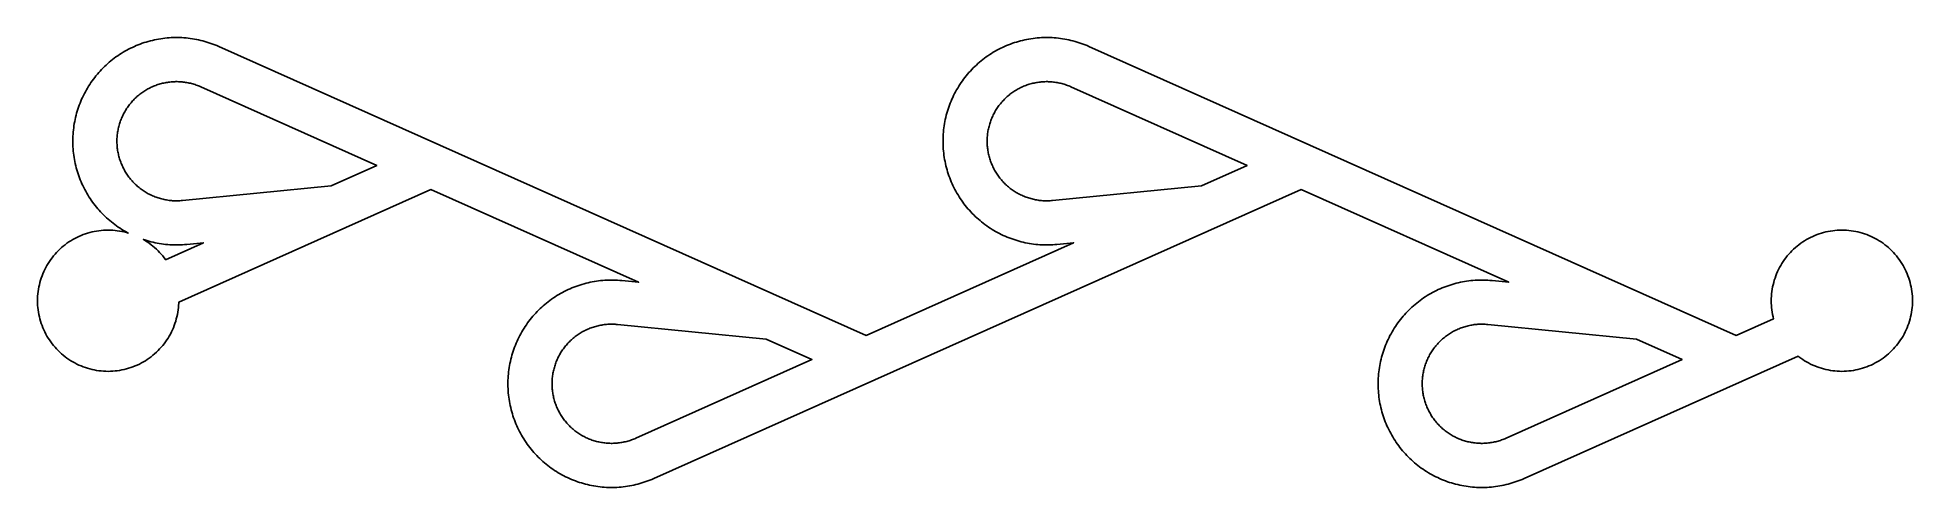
# Model space of a CAD drawing. Header units: millimetres. Extents: x -2.5 to 39.9, y -4.2 to 6.
import ezdxf

# ---------------------------------------------------------------- set-up
doc = ezdxf.new("R2010")
doc.units = ezdxf.units.MM

msp = doc.modelspace()

# ---------------------------------------------------------------- linework, layer by layer
for points in [[(0.652865, -0.052351), (0.650296, -0.104645), (0.646017, -0.156827), (0.640034, -0.208842), (0.632351, -0.260633), (0.622978, -0.312145), (0.611925, -0.363322), (0.599203, -0.41411), (0.584826, -0.464455), (0.56881, -0.514303), (0.551171, -0.5636), (0.531929, -0.612293), (0.511104, -0.660331), (0.488718, -0.707662), (0.464796, -0.754235), (0.439362, -0.8), (0.412445, -0.844909), (0.384073, -0.888912), (0.354277, -0.931964), (0.323087, -0.974018), (0.290539, -1.015029), (0.256666, -1.054953), (0.221504, -1.093748), (0.185093, -1.131371), (0.14747, -1.167783), (0.108675, -1.202944), (0.068751, -1.236817), (0.02774, -1.269365), (-0.014314, -1.300555), (-0.057366, -1.330351), (-0.10137, -1.358723), (-0.146278, -1.385641), (-0.192043, -1.411074), (-0.238616, -1.434996), (-0.285947, -1.457382), (-0.333985, -1.478207), (-0.382678, -1.497449), (-0.431975, -1.515088), (-0.481823, -1.531105), (-0.532168, -1.545481), (-0.582956, -1.558203), (-0.634134, -1.569256), (-0.685645, -1.578629), (-0.737436, -1.586312), (-0.789451, -1.592296), (-0.841633, -1.596574), (-0.893928, -1.599143), (-0.946278, -1.6), (-0.998629, -1.599143), (-1.050923, -1.596574), (-1.103106, -1.592296), (-1.15512, -1.586312), (-1.206911, -1.578629), (-1.258423, -1.569256), (-1.3096, -1.558203), (-1.360389, -1.545481), (-1.410734, -1.531105), (-1.460581, -1.515088), (-1.509878, -1.497449), (-1.558572, -1.478207), (-1.606609, -1.457382), (-1.65394, -1.434996), (-1.700513, -1.411074), (-1.746278, -1.385641), (-1.791187, -1.358723), (-1.835191, -1.330351), (-1.878242, -1.300555), (-1.920296, -1.269365), (-1.961307, -1.236817), (-2.001231, -1.202944), (-2.040026, -1.167783), (-2.077649, -1.131371), (-2.114061, -1.093748), (-2.149222, -1.054953), (-2.183095, -1.015029), (-2.215644, -0.974018), (-2.246833, -0.931964), (-2.27663, -0.888912), (-2.305002, -0.844909), (-2.331919, -0.8), (-2.357352, -0.754235), (-2.381275, -0.707662), (-2.40366, -0.660331), (-2.424485, -0.612293), (-2.443728, -0.5636), (-2.461366, -0.514303), (-2.477383, -0.464455), (-2.49176, -0.41411), (-2.504481, -0.363322), (-2.515535, -0.312145), (-2.524908, -0.260633), (-2.53259, -0.208842), (-2.538574, -0.156827), (-2.542852, -0.104645), (-2.545422, -0.052351), (-2.546278, 0), (-2.545422, 0.052351), (-2.542852, 0.104645), (-2.538574, 0.156827), (-2.53259, 0.208842), (-2.524908, 0.260633), (-2.515535, 0.312145), (-2.504481, 0.363322), (-2.49176, 0.41411), (-2.477383, 0.464455), (-2.461366, 0.514303), (-2.443728, 0.5636), (-2.424485, 0.612293), (-2.40366, 0.660331), (-2.381275, 0.707662), (-2.357352, 0.754235), (-2.331919, 0.8), (-2.305002, 0.844909), (-2.27663, 0.888912), (-2.246833, 0.931964), (-2.215644, 0.974018), (-2.183095, 1.015029), (-2.149222, 1.054953), (-2.114061, 1.093748), (-2.077649, 1.131371), (-2.040026, 1.167783), (-2.001231, 1.202944), (-1.961307, 1.236817), (-1.920296, 1.269365), (-1.878242, 1.300555), (-1.835191, 1.330351), (-1.791187, 1.358723), (-1.746278, 1.385641), (-1.700513, 1.411074), (-1.65394, 1.434996), (-1.606609, 1.457382), (-1.558572, 1.478207), (-1.509878, 1.497449), (-1.460581, 1.515088), (-1.410734, 1.531105), (-1.360389, 1.545481), (-1.3096, 1.558203), (-1.258423, 1.569256), (-1.206911, 1.578629), (-1.15512, 1.586312), (-1.103106, 1.592296), (-1.050923, 1.596574), (-0.998629, 1.599143), (-0.946278, 1.6), (-0.893928, 1.599143), (-0.841633, 1.596574), (-0.789451, 1.592296), (-0.737436, 1.586312), (-0.685645, 1.578629), (-0.634134, 1.569256), (-0.582956, 1.558203), (-0.532168, 1.545481), (-0.489327, 1.533247), (-0.511079, 1.544683), (-0.553144, 1.567907), (-0.594726, 1.591987), (-0.635806, 1.616912), (-0.676369, 1.642671), (-0.716396, 1.669255), (-0.755871, 1.696651), (-0.794778, 1.724849), (-0.8331, 1.753836), (-0.870822, 1.783601), (-0.907927, 1.81413), (-0.9444, 1.845413), (-0.980226, 1.877434), (-1.01539, 1.910181), (-1.049877, 1.94364), (-1.083672, 1.977797), (-1.116762, 2.012638), (-1.149133, 2.048149), (-1.180771, 2.084313), (-1.211663, 2.121118), (-1.241796, 2.158546), (-1.271157, 2.196582), (-1.299735, 2.235211), (-1.327517, 2.274416), (-1.354491, 2.31418), (-1.380647, 2.354488), (-1.405973, 2.395323), (-1.430459, 2.436666), (-1.454095, 2.478502), (-1.47687, 2.520812), (-1.498775, 2.563579), (-1.519802, 2.606785), (-1.53994, 2.650411), (-1.559183, 2.694441), (-1.577521, 2.738854), (-1.594947, 2.783633), (-1.611454, 2.82876), (-1.627035, 2.874214), (-1.641684, 2.919977), (-1.655393, 2.96603), (-1.668159, 3.012354), (-1.679974, 3.05893), (-1.690835, 3.105737), (-1.700736, 3.152756), (-1.709674, 3.199968), (-1.717645, 3.247353), (-1.724645, 3.294891), (-1.730672, 3.342562), (-1.735722, 3.390346), (-1.739795, 3.438224), (-1.742888, 3.486175), (-1.745, 3.534179), (-1.74613, 3.582216), (-1.746278, 3.630266), (-1.745443, 3.67831), (-1.743626, 3.726326), (-1.740828, 3.774295), (-1.73705, 3.822197), (-1.732293, 3.870011), (-1.726559, 3.917718), (-1.719851, 3.965298), (-1.712172, 4.012731), (-1.703524, 4.059997), (-1.693912, 4.107077), (-1.68334, 4.15395), (-1.671811, 4.200597), (-1.65933, 4.246998), (-1.645904, 4.293135), (-1.631537, 4.338987), (-1.616236, 4.384536), (-1.600007, 4.429763), (-1.582856, 4.474649), (-1.564791, 4.519174), (-1.54582, 4.563321), (-1.52595, 4.607071), (-1.505189, 4.650405), (-1.483547, 4.693306), (-1.461032, 4.735755), (-1.437654, 4.777735), (-1.413423, 4.819228), (-1.388348, 4.860218), (-1.362441, 4.900686), (-1.335711, 4.940615), (-1.308171, 4.97999), (-1.279831, 5.018794), (-1.250704, 5.05701), (-1.220802, 5.094623), (-1.190137, 5.131616), (-1.158722, 5.167975), (-1.12657, 5.203683), (-1.093695, 5.238727), (-1.06011, 5.273091), (-1.025829, 5.306762), (-0.990867, 5.339725), (-0.955239, 5.371965), (-0.918959, 5.403471), (-0.882042, 5.434228), (-0.844504, 5.464224), (-0.806361, 5.493447), (-0.767628, 5.521883), (-0.728322, 5.549521), (-0.688459, 5.57635), (-0.648056, 5.602359), (-0.607129, 5.627535), (-0.565696, 5.65187), (-0.523775, 5.675353), (-0.481382, 5.697973), (-0.438535, 5.719722), (-0.395253, 5.740591), (-0.351553, 5.76057), (-0.307453, 5.779651), (-0.262973, 5.797827), (-0.21813, 5.81509), (-0.172944, 5.831432), (-0.127433, 5.846847), (-0.081617, 5.861328), (-0.035514, 5.874869), (0.010857, 5.887465), (0.057475, 5.89911), (0.104321, 5.9098), (0.151376, 5.919529), (0.198621, 5.928294), (0.246034, 5.936092), (0.293597, 5.942918), (0.34129, 5.948771), (0.389093, 5.953647), (0.436985, 5.957545), (0.484947, 5.960463), (0.532958, 5.9624), (0.580999, 5.963354), (0.62905, 5.963326), (0.67709, 5.962316), (0.725099, 5.960324), (0.773058, 5.95735), (0.820945, 5.953397), (0.868742, 5.948465), (0.916428, 5.942557), (0.963983, 5.935676), (1.011388, 5.927823), (1.058622, 5.919003), (1.105666, 5.909219), (1.1525, 5.898475), (1.199104, 5.886776), (1.24546, 5.874126), (1.291547, 5.860531), (1.337347, 5.845997), (1.38284, 5.83053), (1.428007, 5.814135), (1.47283, 5.79682), (1.517289, 5.778593), (1.561366, 5.75946), (16.229896, -0.786734), (20.933614, 1.312416), (20.555006, 1.27491), (20.507143, 1.270662), (20.459204, 1.267394), (20.411208, 1.265107), (20.363175, 1.263801), (20.315125, 1.263478), (20.267079, 1.264137), (20.219057, 1.265779), (20.171078, 1.268402), (20.123163, 1.272005), (20.075331, 1.276587), (20.027603, 1.282147), (19.979999, 1.288681), (19.932538, 1.296187), (19.885241, 1.304661), (19.838127, 1.314102), (19.791216, 1.324503), (19.744527, 1.335861), (19.69808, 1.348172), (19.651895, 1.361429), (19.60599, 1.375629), (19.560385, 1.390763), (19.5151, 1.406827), (19.470152, 1.423814), (19.42556, 1.441716), (19.381345, 1.460526), (19.337523, 1.480236), (19.294113, 1.500838), (19.251133, 1.522323), (19.208602, 1.544683), (19.166537, 1.567907), (19.124955, 1.591987), (19.083875, 1.616912), (19.043312, 1.642671), (19.003285, 1.669255), (18.96381, 1.696651), (18.924903, 1.724849), (18.886581, 1.753836), (18.848859, 1.783601), (18.811754, 1.81413), (18.775281, 1.845413), (18.739455, 1.877434), (18.704291, 1.910181), (18.669804, 1.94364), (18.636009, 1.977797), (18.602919, 2.012638), (18.570548, 2.048149), (18.53891, 2.084313), (18.508018, 2.121118), (18.477885, 2.158546), (18.448524, 2.196582), (18.419946, 2.235211), (18.392164, 2.274416), (18.36519, 2.31418), (18.339034, 2.354488), (18.313708, 2.395323), (18.289222, 2.436666), (18.265586, 2.478502), (18.242811, 2.520812), (18.220906, 2.563579), (18.199879, 2.606785), (18.179741, 2.650411), (18.160498, 2.694441), (18.14216, 2.738854), (18.124734, 2.783633), (18.108227, 2.82876), (18.092646, 2.874214), (18.077997, 2.919977), (18.064288, 2.96603), (18.051522, 3.012354), (18.039707, 3.05893), (18.028846, 3.105737), (18.018945, 3.152756), (18.010007, 3.199968), (18.002037, 3.247353), (17.995036, 3.294891), (17.989009, 3.342562), (17.983959, 3.390346), (17.979886, 3.438224), (17.976793, 3.486175), (17.974681, 3.534179), (17.973551, 3.582216), (17.973403, 3.630266), (17.974238, 3.67831), (17.976055, 3.726326), (17.978853, 3.774295), (17.982631, 3.822197), (17.987388, 3.870011), (17.993122, 3.917718), (17.99983, 3.965298), (18.007509, 4.012731), (18.016157, 4.059997), (18.025769, 4.107077), (18.036342, 4.15395), (18.04787, 4.200597), (18.060351, 4.246998), (18.073777, 4.293135), (18.088144, 4.338987), (18.103445, 4.384536), (18.119674, 4.429763), (18.136825, 4.474649), (18.15489, 4.519174), (18.173861, 4.563321), (18.193731, 4.607071), (18.214492, 4.650405), (18.236134, 4.693306), (18.258649, 4.735755), (18.282027, 4.777735), (18.306258, 4.819228), (18.331333, 4.860218), (18.35724, 4.900686), (18.38397, 4.940615), (18.41151, 4.97999), (18.43985, 5.018794), (18.468977, 5.05701), (18.498879, 5.094623), (18.529544, 5.131616), (18.560959, 5.167975), (18.593111, 5.203683), (18.625987, 5.238727), (18.659571, 5.273091), (18.693852, 5.306762), (18.728814, 5.339725), (18.764442, 5.371965), (18.800722, 5.403471), (18.837639, 5.434228), (18.875177, 5.464224), (18.91332, 5.493447), (18.952053, 5.521883), (18.991359, 5.549521), (19.031222, 5.57635), (19.071626, 5.602359), (19.112552, 5.627535), (19.153985, 5.65187), (19.195907, 5.675353), (19.2383, 5.697973), (19.281146, 5.719722), (19.324429, 5.740591), (19.368129, 5.76057), (19.412228, 5.779651), (19.456708, 5.797827), (19.501551, 5.81509), (19.546737, 5.831432), (19.592248, 5.846847), (19.638064, 5.861328), (19.684167, 5.874869), (19.730538, 5.887465), (19.777156, 5.89911), (19.824002, 5.9098), (19.871057, 5.919529), (19.918302, 5.928294), (19.965715, 5.936092), (20.013279, 5.942918), (20.060971, 5.948771), (20.108774, 5.953647), (20.156666, 5.957545), (20.204628, 5.960463), (20.252639, 5.9624), (20.30068, 5.963354), (20.348731, 5.963326), (20.396771, 5.962316), (20.44478, 5.960324), (20.492739, 5.95735), (20.540626, 5.953397), (20.588423, 5.948465), (20.636109, 5.942557), (20.683664, 5.935676), (20.731069, 5.927823), (20.778303, 5.919003), (20.825347, 5.909219), (20.872181, 5.898475), (20.918785, 5.886776), (20.965141, 5.874126), (21.011228, 5.860531), (21.057028, 5.845997), (21.102521, 5.83053), (21.147688, 5.814135), (21.192511, 5.79682), (21.23697, 5.778593), (21.281047, 5.75946), (35.949578, -0.786734), (36.79633, -0.40885), (36.784926, -0.363322), (36.773873, -0.312145), (36.7645, -0.260633), (36.756817, -0.208842), (36.750833, -0.156827), (36.746555, -0.104645), (36.743986, -0.052351), (36.743129, 0), (36.743986, 0.052351), (36.746555, 0.104645), (36.750833, 0.156827), (36.756817, 0.208842), (36.7645, 0.260633), (36.773873, 0.312145), (36.784926, 0.363322), (36.797648, 0.41411), (36.812024, 0.464455), (36.828041, 0.514303), (36.84568, 0.5636), (36.864922, 0.612293), (36.885747, 0.660331), (36.908133, 0.707662), (36.932055, 0.754235), (36.957488, 0.8), (36.984406, 0.844909), (37.012778, 0.888912), (37.042574, 0.931964), (37.073764, 0.974018), (37.106312, 1.015029), (37.140185, 1.054953), (37.175346, 1.093748), (37.211758, 1.131371), (37.249381, 1.167783), (37.288176, 1.202944), (37.3281, 1.236817), (37.369111, 1.269365), (37.411165, 1.300555), (37.454217, 1.330351), (37.49822, 1.358723), (37.543129, 1.385641), (37.588894, 1.411074), (37.635467, 1.434996), (37.682798, 1.457382), (37.730836, 1.478207), (37.779529, 1.497449), (37.828826, 1.515088), (37.878674, 1.531105), (37.929019, 1.545481), (37.979807, 1.558203), (38.030985, 1.569256), (38.082496, 1.578629), (38.134287, 1.586312), (38.186302, 1.592296), (38.238484, 1.596574), (38.290778, 1.599143), (38.343129, 1.6), (38.39548, 1.599143), (38.447774, 1.596574), (38.499956, 1.592296), (38.551971, 1.586312), (38.603762, 1.578629), (38.655274, 1.569256), (38.706451, 1.558203), (38.757239, 1.545481), (38.807584, 1.531105), (38.857432, 1.515088), (38.906729, 1.497449), (38.955423, 1.478207), (39.00346, 1.457382), (39.050791, 1.434996), (39.097364, 1.411074), (39.143129, 1.385641), (39.188038, 1.358723), (39.232041, 1.330351), (39.275093, 1.300555), (39.317147, 1.269365), (39.358158, 1.236817), (39.398082, 1.202944), (39.436877, 1.167783), (39.4745, 1.131371), (39.510912, 1.093748), (39.546073, 1.054953), (39.579946, 1.015029), (39.612494, 0.974018), (39.643684, 0.931964), (39.67348, 0.888912), (39.701853, 0.844909), (39.72877, 0.8), (39.754203, 0.754235), (39.778125, 0.707662), (39.800511, 0.660331), (39.821336, 0.612293), (39.840578, 0.5636), (39.858217, 0.514303), (39.874234, 0.464455), (39.88861, 0.41411), (39.901332, 0.363322), (39.912385, 0.312145), (39.921758, 0.260633), (39.929441, 0.208842), (39.935425, 0.156827), (39.939703, 0.104645), (39.942272, 0.052351), (39.943129, 0), (39.942272, -0.052351), (39.939703, -0.104645), (39.935425, -0.156827), (39.929441, -0.208842), (39.921758, -0.260633), (39.912385, -0.312145), (39.901332, -0.363322), (39.88861, -0.41411), (39.874234, -0.464455), (39.858217, -0.514303), (39.840578, -0.5636), (39.821336, -0.612293), (39.800511, -0.660331), (39.778125, -0.707662), (39.754203, -0.754235), (39.72877, -0.8), (39.701853, -0.844909), (39.67348, -0.888912), (39.643684, -0.931964), (39.612494, -0.974018), (39.579946, -1.015029), (39.546073, -1.054953), (39.510912, -1.093748), (39.4745, -1.131371), (39.436877, -1.167783), (39.398082, -1.202944), (39.358158, -1.236817), (39.317147, -1.269365), (39.275093, -1.300555), (39.232041, -1.330351), (39.188038, -1.358723), (39.143129, -1.385641), (39.097364, -1.411074), (39.050791, -1.434996), (39.00346, -1.457382), (38.955423, -1.478207), (38.906729, -1.497449), (38.857432, -1.515088), (38.807584, -1.531105), (38.757239, -1.545481), (38.706451, -1.558203), (38.655274, -1.569256), (38.603762, -1.578629), (38.551971, -1.586312), (38.499956, -1.592296), (38.447774, -1.596574), (38.39548, -1.599143), (38.343129, -1.6), (38.290778, -1.599143), (38.238484, -1.596574), (38.186302, -1.592296), (38.134287, -1.586312), (38.082496, -1.578629), (38.030985, -1.569256), (37.979807, -1.558203), (37.929019, -1.545481), (37.878674, -1.531105), (37.828826, -1.515088), (37.779529, -1.497449), (37.730836, -1.478207), (37.682798, -1.457382), (37.635467, -1.434996), (37.588894, -1.411074), (37.543129, -1.385641), (37.49822, -1.358723), (37.454217, -1.330351), (37.411165, -1.300555), (37.369111, -1.269365), (37.352117, -1.255878), (31.140888, -4.027793), (31.09681, -4.046926), (31.052351, -4.065153), (31.007529, -4.082468), (30.962361, -4.098862), (30.916869, -4.11433), (30.871069, -4.128864), (30.824982, -4.142459), (30.778626, -4.155109), (30.732021, -4.166808), (30.685187, -4.177552), (30.638143, -4.187336), (30.590909, -4.196156), (30.543505, -4.204008), (30.49595, -4.21089), (30.448264, -4.216798), (30.400467, -4.22173), (30.352579, -4.225683), (30.304621, -4.228657), (30.256611, -4.230649), (30.208572, -4.231659), (30.160521, -4.231687), (30.11248, -4.230733), (30.064468, -4.228796), (30.016507, -4.225878), (29.968614, -4.22198), (29.920812, -4.217104), (29.873119, -4.211251), (29.825556, -4.204425), (29.778142, -4.196627), (29.730898, -4.187862), (29.683843, -4.178132), (29.636996, -4.167443), (29.590378, -4.155798), (29.544008, -4.143202), (29.497905, -4.129661), (29.452088, -4.11518), (29.406578, -4.099765), (29.361391, -4.083423), (29.316549, -4.06616), (29.272068, -4.047984), (29.227969, -4.028903), (29.184269, -4.008924), (29.140987, -3.988055), (29.09814, -3.966306), (29.055747, -3.943686), (29.013825, -3.920203), (28.972393, -3.895868), (28.931466, -3.870692), (28.891063, -3.844683), (28.8512, -3.817854), (28.811894, -3.790216), (28.773161, -3.76178), (28.735017, -3.732557), (28.69748, -3.702561), (28.660563, -3.671804), (28.624283, -3.640298), (28.588654, -3.608057), (28.553693, -3.575095), (28.519412, -3.541424), (28.485827, -3.50706), (28.452952, -3.472016), (28.4208, -3.436307), (28.389385, -3.399949), (28.35872, -3.362956), (28.328817, -3.325343), (28.29969, -3.287127), (28.271351, -3.248323), (28.24381, -3.208948), (28.217081, -3.169019), (28.191173, -3.128551), (28.166099, -3.087561), (28.141867, -3.046068), (28.118489, -3.004088), (28.095975, -2.961639), (28.074332, -2.918738), (28.053572, -2.875404), (28.033702, -2.831654), (28.01473, -2.787507), (27.996666, -2.742982), (27.979515, -2.698096), (27.963286, -2.652869), (27.947984, -2.60732), (27.933617, -2.561468), (27.920191, -2.515331), (27.907711, -2.46893), (27.896182, -2.422283), (27.885609, -2.37541), (27.875997, -2.32833), (27.86735, -2.281064), (27.85967, -2.233631), (27.852963, -2.186051), (27.847229, -2.138344), (27.842472, -2.09053), (27.838693, -2.042628), (27.835895, -1.994659), (27.834078, -1.946643), (27.833243, -1.898599), (27.833391, -1.850549), (27.834521, -1.802512), (27.836633, -1.754508), (27.839726, -1.706557), (27.843799, -1.658679), (27.84885, -1.610895), (27.854877, -1.563224), (27.861877, -1.515686), (27.869848, -1.468301), (27.878786, -1.421089), (27.888687, -1.37407), (27.899548, -1.327263), (27.911363, -1.280687), (27.924128, -1.234363), (27.937838, -1.18831), (27.952486, -1.142547), (27.968067, -1.097093), (27.984574, -1.051966), (28.002001, -1.007187), (28.020339, -0.962774), (28.039581, -0.918744), (28.05972, -0.875117), (28.080746, -0.831912), (28.102652, -0.789145), (28.125427, -0.746835), (28.149062, -0.704999), (28.173548, -0.663655), (28.198875, -0.622821), (28.22503, -0.582513), (28.252005, -0.542748), (28.279787, -0.503544), (28.308364, -0.464915), (28.337726, -0.426879), (28.367859, -0.389451), (28.398751, -0.352646), (28.430389, -0.316482), (28.462759, -0.280971), (28.49585, -0.24613), (28.529645, -0.211973), (28.564132, -0.178514), (28.599296, -0.145767), (28.635121, -0.113745), (28.671595, -0.082463), (28.7087, -0.051934), (28.746421, -0.022169), (28.784744, 0.006818), (28.82365, 0.035016), (28.863126, 0.062412), (28.903153, 0.088996), (28.943715, 0.114755), (28.984796, 0.13968), (29.026377, 0.16376), (29.068443, 0.186984), (29.110974, 0.209344), (29.153953, 0.230829), (29.197363, 0.251431), (29.241185, 0.271141), (29.285401, 0.289951), (29.329992, 0.307853), (29.37494, 0.32484), (29.420226, 0.340904), (29.465831, 0.356038), (29.511735, 0.370238), (29.557921, 0.383495), (29.604367, 0.395806), (29.651056, 0.407164), (29.697968, 0.417566), (29.745082, 0.427006), (29.792379, 0.43548), (29.83984, 0.442986), (29.887444, 0.44952), (29.935172, 0.45508), (29.983003, 0.459662), (30.030919, 0.463265), (30.078897, 0.465888), (30.12692, 0.46753), (30.174966, 0.468189), (30.223015, 0.467866), (30.271048, 0.46656), (30.319044, 0.464273), (30.366984, 0.461005), (30.414846, 0.456757), (30.793454, 0.419251), (26.089737, 2.518401), (11.421207, -4.027793), (11.377129, -4.046926), (11.33267, -4.065153), (11.287848, -4.082468), (11.24268, -4.098862), (11.197187, -4.11433), (11.151388, -4.128864), (11.1053, -4.142459), (11.058945, -4.155109), (11.01234, -4.166808), (10.965506, -4.177552), (10.918462, -4.187336), (10.871228, -4.196156), (10.823824, -4.204008), (10.776268, -4.21089), (10.728583, -4.216798), (10.680786, -4.22173), (10.632898, -4.225683), (10.58494, -4.228657), (10.53693, -4.230649), (10.48889, -4.231659), (10.44084, -4.231687), (10.392799, -4.230733), (10.344787, -4.228796), (10.296825, -4.225878), (10.248933, -4.22198), (10.201131, -4.217104), (10.153438, -4.211251), (10.105875, -4.204425), (10.058461, -4.196627), (10.011217, -4.187862), (9.964162, -4.178132), (9.917315, -4.167443), (9.870697, -4.155798), (9.824327, -4.143202), (9.778224, -4.129661), (9.732407, -4.11518), (9.686896, -4.099765), (9.64171, -4.083423), (9.596868, -4.06616), (9.552387, -4.047984), (9.508288, -4.028903), (9.464588, -4.008924), (9.421306, -3.988055), (9.378459, -3.966306), (9.336066, -3.943686), (9.294144, -3.920203), (9.252712, -3.895868), (9.211785, -3.870692), (9.171382, -3.844683), (9.131519, -3.817854), (9.092213, -3.790216), (9.05348, -3.76178), (9.015336, -3.732557), (8.977799, -3.702561), (8.940882, -3.671804), (8.904602, -3.640298), (8.868973, -3.608057), (8.834011, -3.575095), (8.799731, -3.541424), (8.766146, -3.50706), (8.733271, -3.472016), (8.701119, -3.436307), (8.669704, -3.399949), (8.639039, -3.362956), (8.609136, -3.325343), (8.580009, -3.287127), (8.55167, -3.248323), (8.524129, -3.208948), (8.4974, -3.169019), (8.471492, -3.128551), (8.446418, -3.087561), (8.422186, -3.046068), (8.398808, -3.004088), (8.376293, -2.961639), (8.354651, -2.918738), (8.333891, -2.875404), (8.314021, -2.831654), (8.295049, -2.787507), (8.276985, -2.742982), (8.259834, -2.698096), (8.243604, -2.652869), (8.228303, -2.60732), (8.213936, -2.561468), (8.20051, -2.515331), (8.18803, -2.46893), (8.176501, -2.422283), (8.165928, -2.37541), (8.156316, -2.32833), (8.147669, -2.281064), (8.139989, -2.233631), (8.133281, -2.186051), (8.127548, -2.138344), (8.122791, -2.09053), (8.119012, -2.042628), (8.116214, -1.994659), (8.114397, -1.946643), (8.113562, -1.898599), (8.11371, -1.850549), (8.11484, -1.802512), (8.116952, -1.754508), (8.120045, -1.706557), (8.124118, -1.658679), (8.129169, -1.610895), (8.135196, -1.563224), (8.142196, -1.515686), (8.150167, -1.468301), (8.159105, -1.421089), (8.169006, -1.37407), (8.179867, -1.327263), (8.191682, -1.280687), (8.204447, -1.234363), (8.218157, -1.18831), (8.232805, -1.142547), (8.248386, -1.097093), (8.264893, -1.051966), (8.282319, -1.007187), (8.300658, -0.962774), (8.3199, -0.918744), (8.340039, -0.875117), (8.361065, -0.831912), (8.382971, -0.789145), (8.405746, -0.746835), (8.429381, -0.704999), (8.453867, -0.663655), (8.479194, -0.622821), (8.505349, -0.582513), (8.532324, -0.542748), (8.560106, -0.503544), (8.588683, -0.464915), (8.618045, -0.426879), (8.648178, -0.389451), (8.67907, -0.352646), (8.710708, -0.316482), (8.743078, -0.280971), (8.776168, -0.24613), (8.809964, -0.211973), (8.844451, -0.178514), (8.879614, -0.145767), (8.91544, -0.113745), (8.951914, -0.082463), (8.989019, -0.051934), (9.02674, -0.022169), (9.065062, 0.006818), (9.103969, 0.035016), (9.143445, 0.062412), (9.183472, 0.088996), (9.224034, 0.114755), (9.265115, 0.13968), (9.306696, 0.16376), (9.348762, 0.186984), (9.391293, 0.209344), (9.434272, 0.230829), (9.477682, 0.251431), (9.521504, 0.271141), (9.56572, 0.289951), (9.610311, 0.307853), (9.655259, 0.32484), (9.700545, 0.340904), (9.74615, 0.356038), (9.792054, 0.370238), (9.83824, 0.383495), (9.884686, 0.395806), (9.931375, 0.407164), (9.978286, 0.417566), (10.025401, 0.427006), (10.072698, 0.43548), (10.120159, 0.442986), (10.167763, 0.44952), (10.215491, 0.45508), (10.263322, 0.459662), (10.311237, 0.463265), (10.359216, 0.465888), (10.407239, 0.46753), (10.455285, 0.468189), (10.503334, 0.467866), (10.551367, 0.46656), (10.599363, 0.464273), (10.647303, 0.461005), (10.695165, 0.456757), (11.073773, 0.419251), (6.370056, 2.518401), (0.653184, -0.032894), (0.652865, -0.052351)], [(1.051275, 4.887097), (1.02514, 4.895983), (0.99883, 4.904332), (0.972354, 4.912142), (0.945724, 4.919409), (0.918952, 4.92613), (0.892047, 4.932302), (0.865022, 4.937922), (0.837887, 4.942989), (0.810655, 4.9475), (0.783336, 4.951454), (0.755942, 4.954847), (0.728484, 4.957681), (0.700974, 4.959952), (0.673424, 4.96166), (0.645844, 4.962804), (0.618246, 4.963385), (0.590643, 4.963401), (0.563045, 4.962852), (0.535464, 4.96174), (0.507911, 4.960064), (0.480399, 4.957824), (0.452938, 4.955023), (0.42554, 4.951661), (0.398216, 4.947739), (0.370979, 4.94326), (0.343838, 4.938225), (0.316807, 4.932635), (0.289895, 4.926494), (0.263114, 4.919805), (0.236476, 4.912569), (0.209991, 4.90479), (0.183671, 4.896471), (0.157526, 4.887616), (0.131568, 4.878228), (0.105808, 4.868311), (0.080255, 4.857869), (0.054922, 4.846908), (0.029817, 4.83543), (0.004953, 4.823442), (-0.019661, 4.810948), (-0.044014, 4.797953), (-0.068097, 4.784463), (-0.091899, 4.770484), (-0.11541, 4.75602), (-0.13862, 4.741079), (-0.16152, 4.725667), (-0.1841, 4.70979), (-0.206351, 4.693454), (-0.228263, 4.676667), (-0.249828, 4.659435), (-0.271035, 4.641766), (-0.291877, 4.623667), (-0.312344, 4.605145), (-0.332429, 4.586209), (-0.352122, 4.566867), (-0.371415, 4.547126), (-0.390301, 4.526994), (-0.408771, 4.506481), (-0.426818, 4.485594), (-0.444434, 4.464342), (-0.461612, 4.442735), (-0.478345, 4.420781), (-0.494625, 4.39849), (-0.510446, 4.37587), (-0.525801, 4.352932), (-0.540684, 4.329684), (-0.555089, 4.306137), (-0.569009, 4.2823), (-0.582439, 4.258184), (-0.595373, 4.233798), (-0.607806, 4.209153), (-0.619732, 4.184259), (-0.631147, 4.159126), (-0.642045, 4.133765), (-0.652423, 4.108187), (-0.662275, 4.082402), (-0.671599, 4.05642), (-0.680389, 4.030254), (-0.688642, 4.003913), (-0.696355, 3.977409), (-0.703525, 3.950753), (-0.710147, 3.923956), (-0.716221, 3.897029), (-0.721743, 3.869983), (-0.726711, 3.84283), (-0.731122, 3.815581), (-0.734976, 3.788248), (-0.73827, 3.760842), (-0.741002, 3.733374), (-0.743173, 3.705856), (-0.74478, 3.678299), (-0.745824, 3.650716), (-0.746304, 3.623116), (-0.746219, 3.595513), (-0.74557, 3.567917), (-0.744356, 3.54034), (-0.74258, 3.512794), (-0.74024, 3.48529), (-0.737338, 3.457839), (-0.733876, 3.430454), (-0.729855, 3.403145), (-0.725276, 3.375924), (-0.720141, 3.348802), (-0.714453, 3.321791), (-0.708214, 3.294902), (-0.701427, 3.268146), (-0.694093, 3.241534), (-0.686218, 3.215078), (-0.677803, 3.188788), (-0.668852, 3.162676), (-0.659369, 3.136753), (-0.649358, 3.111028), (-0.638823, 3.085514), (-0.627769, 3.060221), (-0.6162, 3.035159), (-0.604121, 3.010338), (-0.591537, 2.98577), (-0.578454, 2.961464), (-0.564876, 2.937431), (-0.550809, 2.91368), (-0.53626, 2.890222), (-0.521235, 2.867067), (-0.505739, 2.844223), (-0.489779, 2.821701), (-0.473362, 2.79951), (-0.456495, 2.77766), (-0.439184, 2.756158), (-0.421438, 2.735016), (-0.403263, 2.71424), (-0.384667, 2.693841), (-0.365658, 2.673825), (-0.346243, 2.654203), (-0.326432, 2.634982), (-0.306231, 2.61617), (-0.28565, 2.597775), (-0.264698, 2.579804), (-0.243382, 2.562266), (-0.221712, 2.545167), (-0.199697, 2.528515), (-0.177347, 2.512316), (-0.154669, 2.496578), (-0.131675, 2.481306), (-0.108373, 2.466508), (-0.084774, 2.45219), (-0.060886, 2.438357), (-0.036721, 2.425015), (-0.012288, 2.41217), (0.012402, 2.399828), (0.03734, 2.387993), (0.062514, 2.37667), (0.087914, 2.365864), (0.113531, 2.35558), (0.139352, 2.345822), (0.165367, 2.336593), (0.191565, 2.327899), (0.217936, 2.319742), (0.244468, 2.312126), (0.27115, 2.305054), (0.297972, 2.298529), (0.324921, 2.292553), (0.351986, 2.28713), (0.379157, 2.282262), (0.406422, 2.27795), (0.433769, 2.274196), (0.461187, 2.271003), (0.488665, 2.26837), (0.51619, 2.2663), (0.543753, 2.264793), (0.57134, 2.263851), (0.598941, 2.263472), (0.626544, 2.263657), (0.654137, 2.264407), (0.68171, 2.265722), (0.709249, 2.267599), (0.736745, 2.270039), (4.108111, 2.604015), (5.143164, 3.065932), (1.153832, 4.84627), (1.128511, 4.857261), (1.102971, 4.867732), (1.077222, 4.877679), (1.051275, 4.887097)], [(20.770956, 4.887097), (20.744822, 4.895983), (20.718511, 4.904332), (20.692035, 4.912142), (20.665406, 4.919409), (20.638633, 4.92613), (20.611728, 4.932302), (20.584703, 4.937922), (20.557568, 4.942989), (20.530336, 4.9475), (20.503017, 4.951454), (20.475623, 4.954847), (20.448165, 4.957681), (20.420655, 4.959952), (20.393105, 4.96166), (20.365525, 4.962804), (20.337928, 4.963385), (20.310324, 4.963401), (20.282726, 4.962852), (20.255145, 4.96174), (20.227592, 4.960064), (20.20008, 4.957824), (20.172619, 4.955023), (20.145221, 4.951661), (20.117897, 4.947739), (20.09066, 4.94326), (20.063519, 4.938225), (20.036488, 4.932635), (20.009576, 4.926494), (19.982795, 4.919805), (19.956157, 4.912569), (19.929672, 4.90479), (19.903352, 4.896471), (19.877208, 4.887616), (19.85125, 4.878228), (19.825489, 4.868311), (19.799936, 4.857869), (19.774603, 4.846908), (19.749498, 4.83543), (19.724634, 4.823442), (19.70002, 4.810948), (19.675667, 4.797953), (19.651584, 4.784463), (19.627782, 4.770484), (19.604271, 4.75602), (19.581061, 4.741079), (19.558161, 4.725667), (19.535581, 4.70979), (19.51333, 4.693454), (19.491418, 4.676667), (19.469853, 4.659435), (19.448646, 4.641766), (19.427804, 4.623667), (19.407337, 4.605145), (19.387252, 4.586209), (19.367559, 4.566867), (19.348266, 4.547126), (19.32938, 4.526994), (19.31091, 4.506481), (19.292863, 4.485594), (19.275247, 4.464342), (19.258069, 4.442735), (19.241336, 4.420781), (19.225056, 4.39849), (19.209235, 4.37587), (19.19388, 4.352932), (19.178997, 4.329684), (19.164592, 4.306137), (19.150672, 4.2823), (19.137242, 4.258184), (19.124308, 4.233798), (19.111875, 4.209153), (19.099949, 4.184259), (19.088534, 4.159126), (19.077636, 4.133765), (19.067258, 4.108187), (19.057406, 4.082402), (19.048082, 4.05642), (19.039292, 4.030254), (19.031039, 4.003913), (19.023326, 3.977409), (19.016157, 3.950753), (19.009534, 3.923956), (19.00346, 3.897029), (18.997938, 3.869983), (18.99297, 3.84283), (18.988559, 3.815581), (18.984705, 3.788248), (18.981412, 3.760842), (18.978679, 3.733374), (18.976508, 3.705856), (18.974901, 3.678299), (18.973857, 3.650716), (18.973377, 3.623116), (18.973462, 3.595513), (18.974111, 3.567917), (18.975325, 3.54034), (18.977102, 3.512794), (18.979441, 3.48529), (18.982343, 3.457839), (18.985805, 3.430454), (18.989826, 3.403145), (18.994405, 3.375924), (18.99954, 3.348802), (19.005228, 3.321791), (19.011467, 3.294902), (19.018255, 3.268146), (19.025588, 3.241534), (19.033463, 3.215078), (19.041878, 3.188788), (19.050829, 3.162676), (19.060312, 3.136753), (19.070323, 3.111028), (19.080858, 3.085514), (19.091912, 3.060221), (19.103481, 3.035159), (19.11556, 3.010338), (19.128144, 2.98577), (19.141227, 2.961464), (19.154805, 2.937431), (19.168872, 2.91368), (19.183421, 2.890222), (19.198446, 2.867067), (19.213942, 2.844223), (19.229902, 2.821701), (19.246319, 2.79951), (19.263186, 2.77766), (19.280497, 2.756158), (19.298243, 2.735016), (19.316418, 2.71424), (19.335014, 2.693841), (19.354023, 2.673825), (19.373438, 2.654203), (19.393249, 2.634982), (19.41345, 2.61617), (19.434031, 2.597775), (19.454983, 2.579804), (19.476299, 2.562266), (19.497969, 2.545167), (19.519984, 2.528515), (19.542335, 2.512316), (19.565012, 2.496578), (19.588006, 2.481306), (19.611308, 2.466508), (19.634907, 2.45219), (19.658795, 2.438357), (19.68296, 2.425015), (19.707393, 2.41217), (19.732083, 2.399828), (19.757021, 2.387993), (19.782195, 2.37667), (19.807596, 2.365864), (19.833212, 2.35558), (19.859033, 2.345822), (19.885048, 2.336593), (19.911247, 2.327899), (19.937617, 2.319742), (19.964149, 2.312126), (19.990832, 2.305054), (20.017653, 2.298529), (20.044602, 2.292553), (20.071667, 2.28713), (20.098838, 2.282262), (20.126103, 2.27795), (20.15345, 2.274196), (20.180868, 2.271003), (20.208346, 2.26837), (20.235872, 2.2663), (20.263434, 2.264793), (20.291021, 2.263851), (20.318622, 2.263472), (20.346225, 2.263657), (20.373818, 2.264407), (20.401391, 2.265722), (20.42893, 2.267599), (20.456426, 2.270039), (23.827792, 2.604015), (24.862845, 3.065932), (20.873513, 4.84627), (20.848192, 4.857261), (20.822652, 4.867732), (20.796903, 4.877679), (20.770956, 4.887097)], [(-0.146278, 1.385641), (-0.10137, 1.358723), (-0.057366, 1.330351), (-0.014314, 1.300555), (0.02774, 1.269365), (0.068751, 1.236817), (0.108675, 1.202944), (0.14747, 1.167783), (0.185093, 1.131371), (0.221504, 1.093748), (0.256666, 1.054953), (0.290539, 1.015029), (0.323087, 0.974018), (0.354277, 0.931964), (0.355964, 0.929526), (1.213932, 1.312416), (0.835324, 1.27491), (0.787462, 1.270662), (0.739523, 1.267394), (0.691527, 1.265107), (0.643494, 1.263801), (0.595444, 1.263478), (0.547398, 1.264137), (0.499376, 1.265779), (0.451397, 1.268402), (0.403482, 1.272005), (0.35565, 1.276587), (0.307922, 1.282147), (0.260318, 1.288681), (0.212857, 1.296187), (0.16556, 1.304661), (0.118446, 1.314102), (0.071535, 1.324503), (0.024846, 1.335861), (-0.021601, 1.348172), (-0.067786, 1.361429), (-0.113691, 1.375629), (-0.149864, 1.387633), (-0.146278, 1.385641)], [(10.513978, -0.53274), (10.486385, -0.53199), (10.458782, -0.531805), (10.431181, -0.532183), (10.403593, -0.533126), (10.376031, -0.534633), (10.348505, -0.536703), (10.321028, -0.539336), (10.293609, -0.542529), (10.266262, -0.546283), (10.238998, -0.550595), (10.211827, -0.555463), (10.184761, -0.560886), (10.157812, -0.566862), (10.130991, -0.573387), (10.104309, -0.580459), (10.077777, -0.588075), (10.051406, -0.596232), (10.025208, -0.604926), (9.999192, -0.614154), (9.973371, -0.623913), (9.947755, -0.634197), (9.922354, -0.645003), (9.89718, -0.656325), (9.872243, -0.668161), (9.847552, -0.680503), (9.823119, -0.693348), (9.798954, -0.70669), (9.775067, -0.720523), (9.751467, -0.734841), (9.728166, -0.749639), (9.705171, -0.764911), (9.682494, -0.780649), (9.660143, -0.796847), (9.638128, -0.8135), (9.616458, -0.830599), (9.595143, -0.848137), (9.57419, -0.866108), (9.553609, -0.884503), (9.533409, -0.903315), (9.513597, -0.922536), (9.494183, -0.942158), (9.475174, -0.962173), (9.456578, -0.982573), (9.438403, -1.003349), (9.420656, -1.024491), (9.403346, -1.045993), (9.386479, -1.067843), (9.370062, -1.090034), (9.354102, -1.112556), (9.338606, -1.1354), (9.32358, -1.158555), (9.309031, -1.182013), (9.294965, -1.205764), (9.281387, -1.229797), (9.268303, -1.254103), (9.255719, -1.278671), (9.24364, -1.303492), (9.232071, -1.328554), (9.221017, -1.353847), (9.210482, -1.379361), (9.200472, -1.405086), (9.190989, -1.431009), (9.182038, -1.457121), (9.173623, -1.483411), (9.165747, -1.509867), (9.158414, -1.536478), (9.151626, -1.563234), (9.145387, -1.590124), (9.139699, -1.617135), (9.134565, -1.644256), (9.129986, -1.671478), (9.125964, -1.698787), (9.122502, -1.726172), (9.119601, -1.753623), (9.117261, -1.781127), (9.115484, -1.808673), (9.114271, -1.83625), (9.113622, -1.863846), (9.113537, -1.891449), (9.114016, -1.919049), (9.11506, -1.946632), (9.116668, -1.974189), (9.118838, -2.001707), (9.121571, -2.029175), (9.124865, -2.056581), (9.128718, -2.083914), (9.13313, -2.111163), (9.138098, -2.138316), (9.143619, -2.165361), (9.149693, -2.192288), (9.156316, -2.219086), (9.163485, -2.245742), (9.171198, -2.272246), (9.179452, -2.298587), (9.188242, -2.324753), (9.197565, -2.350735), (9.207418, -2.37652), (9.217795, -2.402098), (9.228694, -2.427459), (9.240109, -2.452592), (9.252035, -2.477486), (9.264467, -2.502131), (9.277401, -2.526517), (9.290831, -2.550633), (9.304751, -2.57447), (9.319156, -2.598017), (9.334039, -2.621264), (9.349394, -2.644203), (9.365215, -2.666823), (9.381496, -2.689114), (9.398228, -2.711068), (9.415406, -2.732675), (9.433022, -2.753927), (9.451069, -2.774813), (9.469539, -2.795327), (9.488425, -2.815458), (9.507719, -2.8352), (9.527412, -2.854542), (9.547496, -2.873478), (9.567964, -2.892), (9.588805, -2.910099), (9.610013, -2.927768), (9.631577, -2.944999), (9.653489, -2.961787), (9.67574, -2.978122), (9.69832, -2.994), (9.72122, -3.009412), (9.744431, -3.024353), (9.767942, -3.038816), (9.791743, -3.052796), (9.815826, -3.066286), (9.84018, -3.079281), (9.864794, -3.091775), (9.889658, -3.103763), (9.914762, -3.115241), (9.940096, -3.126202), (9.965648, -3.136644), (9.991409, -3.14656), (10.017367, -3.155948), (10.043512, -3.164804), (10.069832, -3.173123), (10.096316, -3.180902), (10.122955, -3.188138), (10.149735, -3.194827), (10.176647, -3.200968), (10.203679, -3.206557), (10.230819, -3.211593), (10.258057, -3.216072), (10.28538, -3.219994), (10.312778, -3.223356), (10.340239, -3.226157), (10.367752, -3.228397), (10.395304, -3.230073), (10.422885, -3.231185), (10.450483, -3.231734), (10.478087, -3.231718), (10.505684, -3.231137), (10.533264, -3.229993), (10.560815, -3.228285), (10.588325, -3.226013), (10.615782, -3.22318), (10.643176, -3.219786), (10.670495, -3.215833), (10.697728, -3.211322), (10.724862, -3.206255), (10.751888, -3.200635), (10.778792, -3.194463), (10.805565, -3.187742), (10.832195, -3.180475), (10.858671, -3.172665), (10.884981, -3.164316), (10.911115, -3.15543), (10.937062, -3.146012), (10.962811, -3.136065), (10.988352, -3.125594), (11.013673, -3.114603), (15.003004, -1.334265), (13.967952, -0.872348), (10.596585, -0.538372), (10.56909, -0.535932), (10.54155, -0.534054), (10.513978, -0.53274)], [(30.261231, -0.534054), (30.233659, -0.53274), (30.206066, -0.53199), (30.178463, -0.531805), (30.150862, -0.532183), (30.123274, -0.533126), (30.095712, -0.534633), (30.068186, -0.536703), (30.040709, -0.539336), (30.01329, -0.542529), (29.985943, -0.546283), (29.958679, -0.550595), (29.931508, -0.555463), (29.904442, -0.560886), (29.877493, -0.566862), (29.850672, -0.573387), (29.82399, -0.580459), (29.797458, -0.588075), (29.771087, -0.596232), (29.744889, -0.604926), (29.718873, -0.614154), (29.693052, -0.623913), (29.667436, -0.634197), (29.642035, -0.645003), (29.616861, -0.656325), (29.591924, -0.668161), (29.567233, -0.680503), (29.5428, -0.693348), (29.518635, -0.70669), (29.494748, -0.720523), (29.471149, -0.734841), (29.447847, -0.749639), (29.424852, -0.764911), (29.402175, -0.780649), (29.379824, -0.796847), (29.357809, -0.8135), (29.33614, -0.830599), (29.314824, -0.848137), (29.293871, -0.866108), (29.27329, -0.884503), (29.25309, -0.903315), (29.233278, -0.922536), (29.213864, -0.942158), (29.194855, -0.962173), (29.176259, -0.982573), (29.158084, -1.003349), (29.140337, -1.024491), (29.123027, -1.045993), (29.10616, -1.067843), (29.089743, -1.090034), (29.073783, -1.112556), (29.058287, -1.1354), (29.043261, -1.158555), (29.028712, -1.182013), (29.014646, -1.205764), (29.001068, -1.229797), (28.987984, -1.254103), (28.9754, -1.278671), (28.963321, -1.303492), (28.951752, -1.328554), (28.940698, -1.353847), (28.930163, -1.379361), (28.920153, -1.405086), (28.91067, -1.431009), (28.901719, -1.457121), (28.893304, -1.483411), (28.885428, -1.509867), (28.878095, -1.536478), (28.871308, -1.563234), (28.865068, -1.590124), (28.85938, -1.617135), (28.854246, -1.644256), (28.849667, -1.671478), (28.845646, -1.698787), (28.842183, -1.726172), (28.839282, -1.753623), (28.836942, -1.781127), (28.835165, -1.808673), (28.833952, -1.83625), (28.833303, -1.863846), (28.833218, -1.891449), (28.833697, -1.919049), (28.834741, -1.946632), (28.836349, -1.974189), (28.838519, -2.001707), (28.841252, -2.029175), (28.844546, -2.056581), (28.848399, -2.083914), (28.852811, -2.111163), (28.857779, -2.138316), (28.8633, -2.165361), (28.869374, -2.192288), (28.875997, -2.219086), (28.883167, -2.245742), (28.89088, -2.272246), (28.899133, -2.298587), (28.907923, -2.324753), (28.917246, -2.350735), (28.927099, -2.37652), (28.937476, -2.402098), (28.948375, -2.427459), (28.95979, -2.452592), (28.971716, -2.477486), (28.984149, -2.502131), (28.997083, -2.526517), (29.010512, -2.550633), (29.024433, -2.57447), (29.038837, -2.598017), (29.05372, -2.621264), (29.069075, -2.644203), (29.084896, -2.666823), (29.101177, -2.689114), (29.117909, -2.711068), (29.135087, -2.732675), (29.152703, -2.753927), (29.17075, -2.774813), (29.189221, -2.795327), (29.208106, -2.815458), (29.2274, -2.8352), (29.247093, -2.854542), (29.267177, -2.873478), (29.287645, -2.892), (29.308486, -2.910099), (29.329694, -2.927768), (29.351258, -2.944999), (29.37317, -2.961787), (29.395421, -2.978122), (29.418001, -2.994), (29.440901, -3.009412), (29.464112, -3.024353), (29.487623, -3.038816), (29.511425, -3.052796), (29.535507, -3.066286), (29.559861, -3.079281), (29.584475, -3.091775), (29.609339, -3.103763), (29.634443, -3.115241), (29.659777, -3.126202), (29.685329, -3.136644), (29.71109, -3.14656), (29.737048, -3.155948), (29.763193, -3.164804), (29.789513, -3.173123), (29.815997, -3.180902), (29.842636, -3.188138), (29.869416, -3.194827), (29.896328, -3.200968), (29.92336, -3.206557), (29.9505, -3.211593), (29.977738, -3.216072), (30.005061, -3.219994), (30.032459, -3.223356), (30.05992, -3.226157), (30.087433, -3.228397), (30.114985, -3.230073), (30.142567, -3.231185), (30.170165, -3.231734), (30.197768, -3.231718), (30.225365, -3.231137), (30.252945, -3.229993), (30.280496, -3.228285), (30.308006, -3.226013), (30.335464, -3.22318), (30.362858, -3.219786), (30.390177, -3.215833), (30.417409, -3.211322), (30.444543, -3.206255), (30.471569, -3.200635), (30.498473, -3.194463), (30.525246, -3.187742), (30.551876, -3.180475), (30.578352, -3.172665), (30.604662, -3.164316), (30.630796, -3.15543), (30.656743, -3.146012), (30.682493, -3.136065), (30.708033, -3.125594), (30.733354, -3.114603), (34.722685, -1.334265), (33.687633, -0.872348), (30.316266, -0.538372), (30.288771, -0.535932), (30.261231, -0.534054)]]:
    msp.add_lwpolyline(points)

doc.saveas('drawing.dxf')
